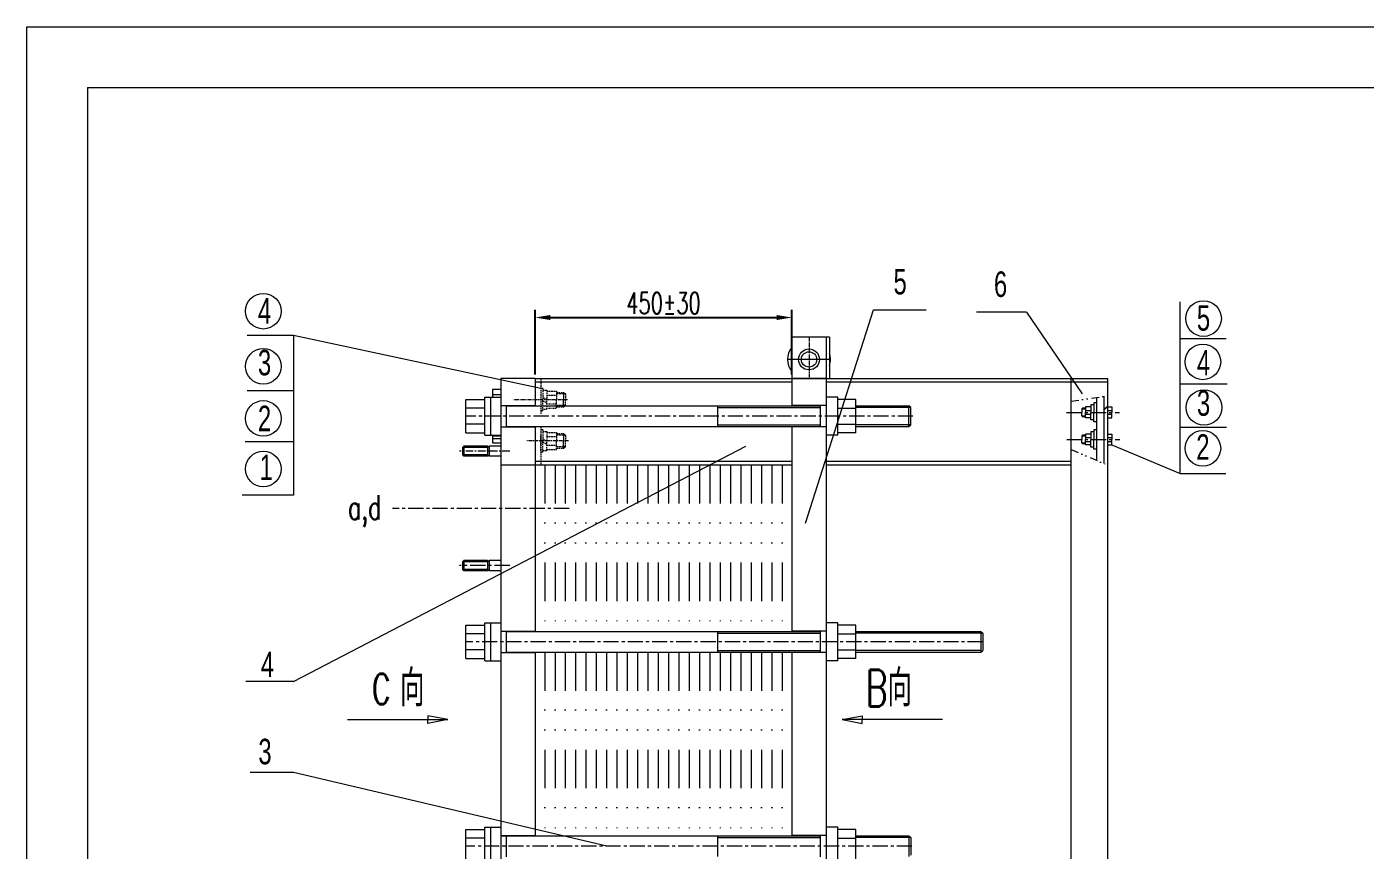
# Model space of a CAD drawing. Header units: millimetres. Extents: x 3108 to 3702, y 1162 to 1582.
# Drawn here: x 3108.1 to 3328.6, y 1446.6 to 1582.2 of the extents above; entities that cross this region are included whole.
import ezdxf

# ---------------------------------------------------------------- set-up
doc = ezdxf.new("R2010")
doc.units = ezdxf.units.MM
for name, pattern in [('CENTERX2', [4, 2.5, -0.5, 0.5, -0.5]), ('DIVIDE', [31.75, 12.7, -6.35, 0, -6.35, 0, -6.35]), ('HIDDEN', [0.375, 0.25, -0.125])]:
    doc.linetypes.add(name, pattern=pattern)
for name, color, linetype, lineweight, true_color in [('1', 1, 'Continuous', 18, 0xff0000), ('2', 2, 'Continuous', 18, 0xffff00), ('3', 3, 'CENTERX2', 18, 0x00ff00), ('3尺寸线', 2, 'Continuous', 18, 0xffff00), ('4', 4, 'DIVIDE', 18, 0x00ffff), ('5', 6, 'HIDDEN', 18, 0xff00ff)]:
    doc.layers.add(name, color=color, linetype=linetype, lineweight=lineweight, true_color=true_color)
doc.styles.add('HZ', font='txt.shx', dxfattribs={"width": 0.67, "bigfont": 'hztxt.shx'})
doc.styles.get("Standard").update_dxf_attribs({"font": 'arial.ttf'})
doc.styles.add('STYLE1', font='txt.shx', dxfattribs={"width": 0.67, "bigfont": 'hztxt.shx'})

msp = doc.modelspace()

# ---------------------------------------------------------------- hatches: boundary and pattern name
at = {"ltscale": 0.25}
h = msp.add_hatch(dxfattribs=at)
h.set_pattern_fill('ANSI31', color=256, scale=8.4, style=0)
h.set_pattern_definition([(45, (2985.516, 728.777), (-18.8585, 18.8585), [])])
h.paths.add_polyline_path([(3286.15831, 1521.43626), (3285.52792, 1521.34124), (3285.52792, 1518.69231), (3286.15831, 1518.69231)], flags=0)
h.paths.add_polyline_path([(3286.15831, 1518.69231), (3285.52792, 1518.69231), (3285.52792, 1514.22393), (3286.15831, 1514.22393)], flags=0)
h.paths.add_polyline_path([(3286.15831, 1513.71411), (3285.52792, 1513.15507), (3285.52792, 1510.25532), (3286.15831, 1509.98316)], flags=0)

# ---------------------------------------------------------------- linework, layer by layer
for p, q in [((3191.84711, 1524.92406), (3191.84711, 1535.56748)), ((3234.11577, 1524.92406), (3234.11577, 1535.56748)), ((3194.34711, 1534.31748), (3231.61577, 1534.31748))]:
    msp.add_line(p, q)
at = {"lineweight": 0}
for p, q in [((3183.95939, 1512.91802), (3179.85557, 1512.91802)), ((3183.95939, 1511.67314), (3179.85557, 1511.67314)), ((3183.95939, 1494.05979), (3179.85557, 1494.05979)), ((3183.95939, 1492.81491), (3179.85557, 1492.81491))]:
    msp.add_line(p, q, dxfattribs=at)
for points in [[(3194.34711, 1534.73415), (3194.34711, 1533.90082), (3191.84711, 1534.31748)], [(3231.61577, 1534.73415), (3231.61577, 1533.90082), (3234.11577, 1534.31748)]]:
    msp.add_solid(points)
at = {"layer": '1'}
for p, q in [((3118.06757, 1572.22091), (3118.06757, 1172.22091)), ((3118.06757, 1572.22091), (3677.06757, 1572.22091)), ((3180.40322, 1520.80304), (3183.54094, 1520.80304)), ((3180.40322, 1520.80304), (3183.54094, 1520.80304)), ((3180.40322, 1515.32108), (3180.40322, 1520.80304)), ((3183.54094, 1521.18111), (3186.17711, 1521.18111)), ((3183.54094, 1514.94301), (3183.54094, 1521.18111)), ((3184.5355, 1514.94301), (3184.5355, 1521.18111)), ((3186.17711, 1519.81062), (3191.84711, 1519.81062)), ((3187.12227, 1516.3135), (3187.12227, 1519.81062)), ((3187.12227, 1519.76336), (3238.8406, 1519.76336)), ((3221.9435, 1516.36076), (3221.9435, 1519.76336)), ((3239.78577, 1519.81062), (3234.11577, 1519.81062)), ((3238.8406, 1516.3135), (3238.8406, 1519.81062)), ((3241.6761, 1521.18111), (3239.78577, 1521.18111)), ((3241.6761, 1514.94301), (3241.6761, 1521.18111)), ((3244.65337, 1520.80304), (3241.6761, 1520.80304)), ((3244.65337, 1515.32108), (3244.65337, 1520.80304)), ((3244.65337, 1519.76336), (3253.37914, 1519.76336)), ((3253.71934, 1519.51189), (3253.37914, 1519.76336)), ((3183.54094, 1519.38529), (3180.40322, 1519.38529)), ((3241.6761, 1519.38529), (3244.65337, 1519.38529)), ((3183.54094, 1516.73883), (3180.40322, 1516.73883)), ((3180.40322, 1515.32108), (3183.54094, 1515.32108)), ((3186.17711, 1516.3135), (3191.84711, 1516.3135)), ((3187.12227, 1516.36076), (3238.8406, 1516.36076)), ((3239.78577, 1516.3135), (3234.11577, 1516.3135)), ((3241.6761, 1516.73883), (3244.65337, 1516.73883)), ((3244.65337, 1515.32108), (3241.6761, 1515.32108)), ((3244.65337, 1516.36076), (3253.37914, 1516.36076)), ((3184.75936, 1514.94301), (3186.17711, 1514.94301)), ((3184.81873, 1514.37711), (3186.17711, 1514.37711)), ((3184.81873, 1513.67663), (3186.17711, 1513.67663)), ((3241.6761, 1514.94301), (3239.78577, 1514.94301)), ((3180.40322, 1483.62842), (3183.54094, 1483.62842)), ((3180.40322, 1483.62842), (3183.54094, 1483.62842)), ((3180.40322, 1478.14646), (3180.40322, 1483.62842)), ((3183.54094, 1482.21067), (3180.40322, 1482.21067)), ((3183.54094, 1477.76839), (3183.54094, 1484.00649)), ((3184.5355, 1477.76839), (3184.5355, 1484.00649)), ((3186.17711, 1482.636), (3191.84711, 1482.636)), ((3187.12227, 1479.13888), (3187.12227, 1482.636)), ((3187.12227, 1482.58874), (3238.8406, 1482.58874)), ((3221.9435, 1479.18614), (3221.9435, 1482.58874)), ((3239.78577, 1482.636), (3234.11577, 1482.636)), ((3238.8406, 1479.13888), (3238.8406, 1482.636)), ((3241.6761, 1484.00649), (3239.78577, 1484.00649)), ((3241.6761, 1477.76839), (3241.6761, 1484.00649)), ((3244.65337, 1483.62842), (3241.6761, 1483.62842)), ((3241.6761, 1482.21067), (3244.65337, 1482.21067)), ((3244.65337, 1478.14646), (3244.65337, 1483.62842)), ((3244.65337, 1482.58874), (3265.24738, 1482.58874)), ((3183.54094, 1479.56421), (3180.40322, 1479.56421)), ((3180.40322, 1478.14646), (3183.54094, 1478.14646)), ((3186.17711, 1479.13888), (3191.84711, 1479.13888)), ((3187.12227, 1479.18614), (3238.8406, 1479.18614)), ((3239.78577, 1479.13888), (3234.11577, 1479.13888)), ((3241.6761, 1477.76839), (3239.78577, 1477.76839)), ((3241.6761, 1479.56421), (3244.65337, 1479.56421)), ((3244.65337, 1478.14646), (3241.6761, 1478.14646)), ((3244.65337, 1479.18614), (3265.24738, 1479.18614)), ((3160.91564, 1468.06669), (3177.42714, 1468.06669)), ((3177.42714, 1468.06669), (3174.15214, 1468.68569)), ((3174.15214, 1468.68569), (3174.15214, 1468.06669)), ((3174.15214, 1467.44769), (3174.15214, 1468.06669)), ((3177.42714, 1468.06669), (3174.15214, 1467.44769)), ((3242.41172, 1468.06669), (3245.68672, 1468.68569)), ((3242.41172, 1468.06669), (3245.68672, 1467.44769)), ((3258.92322, 1468.06669), (3242.41172, 1468.06669)), ((3245.68672, 1468.68569), (3245.68672, 1468.06669)), ((3245.68672, 1467.44769), (3245.68672, 1468.06669)), ((3180.40322, 1444.4738), (3180.40322, 1449.95576)), ((3180.40322, 1449.95576), (3183.54094, 1449.95576)), ((3180.40322, 1449.95576), (3183.54094, 1449.95576)), ((3183.54094, 1444.09573), (3183.54094, 1450.33383)), ((3184.5355, 1444.09573), (3184.5355, 1450.33383)), ((3186.17711, 1448.96334), (3191.84711, 1448.96334)), ((3186.17711, 1448.91608), (3238.8406, 1448.91608)), ((3187.12227, 1445.46622), (3187.12227, 1448.96334)), ((3221.9435, 1445.51348), (3221.9435, 1448.91608)), ((3239.78577, 1448.96334), (3234.11577, 1448.96334)), ((3238.8406, 1445.46622), (3238.8406, 1448.96334)), ((3241.6761, 1450.33383), (3239.78577, 1450.33383)), ((3241.6761, 1444.09573), (3241.6761, 1450.33383)), ((3244.65337, 1449.95576), (3241.6761, 1449.95576)), ((3244.65337, 1444.4738), (3244.65337, 1449.95576)), ((3244.65337, 1448.91608), (3253.37914, 1448.91608)), ((3183.54094, 1448.53801), (3180.40322, 1448.53801)), ((3241.6761, 1448.53801), (3244.65337, 1448.53801))]:
    msp.add_line(p, q, dxfattribs=at)
at = {"layer": '1', "ltscale": 0.25}
for p, q in [((3234.11577, 1531.10306), (3234.11577, 1524.29906)), ((3240.31161, 1531.10306), (3234.11577, 1531.10306)), ((3239.78577, 1531.10306), (3239.78577, 1524.29906)), ((3240.31161, 1531.10306), (3240.31161, 1524.29906)), ((3191.84711, 1524.29906), (3186.17711, 1524.29906)), ((3186.17711, 1524.29906), (3186.17711, 1496.74286)), ((3191.84711, 1524.29906), (3286.15831, 1524.29906)), ((3191.84711, 1524.29906), (3191.84711, 1519.76336)), ((3239.78577, 1524.29906), (3234.11577, 1524.29906)), ((3234.11577, 1524.29906), (3234.11577, 1519.76336)), ((3239.78577, 1524.29906), (3239.78577, 1382.57426)), ((3280.14811, 1396.49726), (3280.14811, 1524.29906)), ((3286.15831, 1380.05426), (3286.15831, 1524.29906)), ((3186.17711, 1522.44346), (3184.81873, 1522.44346)), ((3184.81873, 1522.44346), (3184.81873, 1521.18111)), ((3184.81873, 1521.61356), (3186.17711, 1521.61356)), ((3186.17711, 1522.44346), (3186.17711, 1519.12387)), ((3191.84711, 1523.73206), (3234.11577, 1523.73206)), ((3239.78577, 1523.73206), (3286.15831, 1523.73206)), ((3186.17711, 1521.18111), (3186.17711, 1514.94301)), ((3239.78577, 1521.18111), (3239.78577, 1514.94301)), ((3253.37914, 1516.36076), (3253.37914, 1519.76336)), ((3253.71934, 1516.61224), (3253.71934, 1519.51189)), ((3283.40524, 1519.57935), (3282.52324, 1519.57935)), ((3282.52324, 1519.57935), (3282.52324, 1518.69231)), ((3283.86598, 1519.94055), (3283.40524, 1519.94055)), ((3283.40524, 1519.94055), (3283.40524, 1518.69231)), ((3284.3053, 1520.26353), (3283.86598, 1520.26353)), ((3283.86598, 1520.26353), (3283.86598, 1518.69231)), ((3284.3053, 1521.15694), (3284.3053, 1510.78317)), ((3285.52792, 1521.34124), (3285.52792, 1510.25532)), ((3286.15831, 1519.57935), (3286.82068, 1519.57935)), ((3286.82068, 1519.57935), (3286.82068, 1518.69231)), ((3281.91004, 1519.26771), (3282.02572, 1519.40211)), ((3281.91004, 1519.26771), (3281.91004, 1518.69231)), ((3281.91004, 1518.11691), (3281.91004, 1518.69231)), ((3281.91004, 1518.11691), (3282.02572, 1517.98251)), ((3282.52324, 1519.40211), (3282.02572, 1519.40211)), ((3282.52324, 1517.98251), (3282.02572, 1517.98251)), ((3282.52324, 1519.00143), (3283.40524, 1519.00143)), ((3282.52324, 1517.80527), (3282.52324, 1518.69231)), ((3282.52324, 1518.38319), (3283.40524, 1518.38319)), ((3283.40524, 1517.80527), (3282.52324, 1517.80527)), ((3283.40524, 1517.44407), (3283.40524, 1518.69231)), ((3283.86598, 1517.44407), (3283.40524, 1517.44407)), ((3283.86598, 1517.12109), (3283.86598, 1518.69231)), ((3286.15831, 1518.99891), (3286.82068, 1518.99891)), ((3286.15831, 1518.38571), (3286.82068, 1518.38571)), ((3286.15831, 1517.80527), (3286.82068, 1517.80527)), ((3286.82068, 1517.80527), (3286.82068, 1518.69231)), ((3191.84711, 1516.36076), (3191.84711, 1510.01066)), ((3191.84711, 1516.36076), (3191.84711, 1482.58874)), ((3234.11577, 1516.36076), (3234.11577, 1495.71573)), ((3253.37914, 1516.36076), (3253.71934, 1516.61224)), ((3282.52324, 1515.11097), (3282.52324, 1514.22393)), ((3283.40524, 1515.11097), (3282.52324, 1515.11097)), ((3283.40524, 1515.47217), (3283.40524, 1514.22393)), ((3283.86598, 1515.47217), (3283.40524, 1515.47217)), ((3284.3053, 1517.12109), (3283.86598, 1517.12109)), ((3283.86598, 1515.79515), (3283.86598, 1514.22393)), ((3284.3053, 1515.79515), (3283.86598, 1515.79515)), ((3286.15831, 1515.11097), (3286.82068, 1515.11097)), ((3286.82068, 1515.11097), (3286.82068, 1514.22393)), ((3183.54094, 1514.94301), (3184.83637, 1514.94301)), ((3184.81873, 1514.94301), (3184.81873, 1513.67663)), ((3184.81873, 1514.80956), (3186.17711, 1514.80956)), ((3281.91004, 1514.79933), (3282.02572, 1514.93373)), ((3281.91004, 1514.79933), (3281.91004, 1514.22393)), ((3281.91004, 1513.64853), (3281.91004, 1514.22393)), ((3281.91004, 1513.64853), (3282.02572, 1513.51413)), ((3282.52324, 1514.93373), (3282.02572, 1514.93373)), ((3282.52324, 1513.51413), (3282.02572, 1513.51413)), ((3282.52324, 1514.53305), (3283.40524, 1514.53305)), ((3282.52324, 1513.33689), (3282.52324, 1514.22393)), ((3282.52324, 1513.91481), (3283.40524, 1513.91481)), ((3283.40524, 1513.33689), (3282.52324, 1513.33689)), ((3283.40524, 1512.97569), (3283.40524, 1514.22393)), ((3283.86598, 1512.97569), (3283.40524, 1512.97569)), ((3283.86598, 1512.65271), (3283.86598, 1514.22393)), ((3286.15831, 1514.53053), (3286.82068, 1514.53053)), ((3286.15831, 1513.91733), (3286.82068, 1513.91733)), ((3286.15831, 1513.33689), (3286.82068, 1513.33689)), ((3286.82068, 1513.33689), (3286.82068, 1514.22393)), ((3284.3053, 1512.65271), (3283.86598, 1512.65271)), ((3234.11577, 1510.01066), (3186.17711, 1510.01066)), ((3234.11577, 1510.57766), (3191.84711, 1510.57766)), ((3280.14811, 1510.57766), (3239.78577, 1510.57766)), ((3280.14811, 1510.01066), (3239.78577, 1510.01066)), ((3186.17711, 1496.74286), (3186.17711, 1396.72406)), ((3234.11577, 1496.74286), (3234.11577, 1482.58874)), ((3183.54094, 1484.00649), (3186.17711, 1484.00649)), ((3239.78577, 1484.00649), (3239.78577, 1477.76839)), ((3265.24738, 1482.58874), (3265.24738, 1479.18614)), ((3265.24738, 1482.58874), (3265.58758, 1482.33727)), ((3265.58758, 1482.33727), (3265.58758, 1479.43762)), ((3265.58758, 1482.33727), (3265.58758, 1479.43762)), ((3183.54094, 1477.76839), (3186.17711, 1477.76839)), ((3191.84711, 1479.18614), (3191.84711, 1448.91608)), ((3191.84711, 1479.18614), (3191.84711, 1474.40336)), ((3234.11577, 1479.18614), (3234.11577, 1448.91608)), ((3234.11577, 1479.18614), (3234.11577, 1474.40336)), ((3265.24738, 1479.18614), (3265.58758, 1479.43762)), ((3183.54094, 1450.33383), (3186.17711, 1450.33383)), ((3239.78577, 1450.33383), (3239.78577, 1444.09573)), ((3253.37914, 1448.91608), (3253.71934, 1448.66461)), ((3253.37914, 1448.91608), (3253.37914, 1445.51348)), ((3253.71934, 1448.66461), (3253.71934, 1445.76496))]:
    msp.add_line(p, q, dxfattribs=at)
at = {"layer": '1', "lineweight": 0}
for p, q in [((3180.06305, 1513.1255), (3179.85557, 1512.91802)), ((3179.85557, 1512.91802), (3179.85557, 1511.67314)), ((3180.06305, 1513.1255), (3180.06305, 1511.46566)), ((3183.96268, 1513.1255), (3180.06305, 1513.1255)), ((3183.95939, 1513.1255), (3183.95939, 1511.46566)), ((3186.17711, 1513.1255), (3184.27011, 1513.1255)), ((3184.27061, 1513.1255), (3184.27061, 1511.46566)), ((3180.06305, 1511.46566), (3179.85557, 1511.67314)), ((3183.96268, 1511.46566), (3180.06305, 1511.46566)), ((3183.96268, 1512.59557), (3183.95939, 1512.59557)), ((3183.96268, 1511.46566), (3183.95939, 1511.46566)), ((3183.96268, 1511.46566), (3183.95939, 1511.46566)), ((3186.17711, 1511.46566), (3184.27011, 1511.46566)), ((3180.06305, 1494.26727), (3179.85557, 1494.05979)), ((3179.85557, 1494.05979), (3179.85557, 1492.81491)), ((3180.06305, 1494.26727), (3180.06305, 1492.60743)), ((3183.96268, 1494.26727), (3180.06305, 1494.26727)), ((3183.95939, 1494.26727), (3183.95939, 1492.60743)), ((3183.96268, 1493.73734), (3183.95939, 1493.73734)), ((3186.17711, 1494.26727), (3184.27011, 1494.26727)), ((3184.27061, 1494.26727), (3184.27061, 1492.60743)), ((3180.06305, 1492.60743), (3179.85557, 1492.81491)), ((3183.96268, 1492.60743), (3180.06305, 1492.60743)), ((3183.96268, 1492.60743), (3183.95939, 1492.60743)), ((3183.96268, 1492.60743), (3183.95939, 1492.60743)), ((3186.17711, 1492.60743), (3184.27011, 1492.60743))]:
    msp.add_line(p, q, dxfattribs=at)
at = {"layer": '1', "ltscale": 0.25}
for radius in [1.7241, 1.26276]:
    msp.add_circle((3236.95077, 1527.41756), radius, dxfattribs=at)
for centre, start, end in [((3236.52909, 1527.41756), 140.7028807, 219.2971193), ((3237.37245, 1527.41756), 340.4742855, 19.5257145)]:
    msp.add_arc(centre, 3.1185, start, end, dxfattribs=at)
at = {"layer": '1', "lineweight": 0}
for centre, start, end in [((3184.11639, 1513.2399), 216.6590614, 323.3409386), ((3184.11639, 1511.35125), 36.6590614, 143.3409386), ((3184.11639, 1494.38167), 216.6590614, 323.3409386), ((3184.11639, 1492.49302), 36.6590614, 143.3409386)]:
    msp.add_arc(centre, 0.19162, start, end, dxfattribs=at)
at = {"layer": '2'}
for p, q in [((3108.06757, 1582.22091), (3702.06757, 1582.22091)), ((3221.9435, 1519.47981), (3238.8406, 1519.47981)), ((3221.9435, 1516.64431), (3238.8406, 1516.64431)), ((3221.9435, 1482.30519), (3238.8406, 1482.30519)), ((3221.9435, 1479.46969), (3238.8406, 1479.46969)), ((3221.9435, 1448.63253), (3238.8406, 1448.63253))]:
    msp.add_line(p, q, dxfattribs=at)
at = {"layer": '2', "ltscale": 0.5}
for p, q in [((3236.39589, 1500.46473), (3247.56327, 1535.58807)), ((3247.56327, 1535.58807), (3256.24887, 1535.58807)), ((3272.79267, 1535.17479), (3264.52077, 1535.17479)), ((3272.79267, 1535.17479), (3281.94784, 1521.72303)), ((3298.08507, 1518.38821), (3298.08507, 1536.89511)), ((3152.01033, 1531.37505), (3144.39363, 1531.37505)), ((3152.01033, 1531.37505), (3152.01033, 1522.24467)), ((3192.75431, 1522.62595), (3152.01033, 1531.37505)), ((3298.08507, 1530.86517), (3305.6938, 1530.86517)), ((3298.08507, 1508.63162), (3298.08507, 1529.44851)), ((3152.01033, 1522.24467), (3144.38355, 1522.24467)), ((3152.01033, 1522.24467), (3152.01033, 1513.84635)), ((3298.08507, 1523.41857), (3305.81812, 1523.41857)), ((3298.08507, 1516.23907), (3298.08507, 1521.94185)), ((3298.08507, 1516.23907), (3305.71606, 1516.23907)), ((3152.01033, 1513.84635), (3144.04546, 1513.84635)), ((3152.01033, 1513.84635), (3152.01033, 1505.05071)), ((3152.01033, 1474.33653), (3226.56134, 1513.12017)), ((3286.82068, 1513.33689), (3298.08507, 1508.63162)), ((3298.08507, 1508.63162), (3305.60182, 1508.63162)), ((3152.01033, 1505.05071), (3143.52886, 1505.05071)), ((3152.01033, 1474.33653), (3144.15213, 1474.33653)), ((3152.01033, 1459.35933), (3144.89386, 1459.35933)), ((3203.64094, 1447.21478), (3152.01033, 1459.35933))]:
    msp.add_line(p, q, dxfattribs=at)
at = {"layer": '2', "ltscale": 0.25}
for p, q in [((3240.49095, 1527.41756), (3233.41059, 1527.41756)), ((3196.7161, 1519.76336), (3196.80182, 1519.84544)), ((3253.71934, 1519.51189), (3244.65337, 1519.51189)), ((3281.91004, 1519.26771), (3282.52324, 1519.26771)), ((3281.91004, 1518.11691), (3282.52324, 1518.11691)), ((3253.71934, 1516.61224), (3244.65337, 1516.61224)), ((3281.91004, 1514.79933), (3282.52324, 1514.79933)), ((3281.91004, 1513.64853), (3282.52324, 1513.64853)), ((3265.58758, 1482.33727), (3244.65337, 1482.33727)), ((3265.24738, 1479.43762), (3244.65337, 1479.43762)), ((3253.71934, 1448.66461), (3244.65337, 1448.66461))]:
    msp.add_line(p, q, dxfattribs=at)
at = {"layer": '2', "ltscale": 0.5}
for centre in [(3147.03417, 1535.35917), (3301.94908, 1534.14579), (3147.03417, 1526.27583), (3301.8403, 1527.01125), (3302.03686, 1519.49577), (3147.03417, 1517.69523), (3301.8403, 1512.76442), (3147.03417, 1509.36495)]:
    msp.add_circle(centre, 2.9337, dxfattribs=at)
at = {"layer": '3', "ltscale": 0.25}
for p, q in [((3236.95077, 1531.10306), (3236.95077, 1524.29906)), ((3197.16527, 1520.78366), (3188.33536, 1520.78366)), ((3197.34168, 1513.97966), (3190.45547, 1513.97966))]:
    msp.add_line(p, q, dxfattribs=at)
at = {"layer": '3'}
for p, q in [((3254.07244, 1518.06206), (3180.40322, 1518.06206)), ((3279.38752, 1518.69231), (3288.10336, 1518.69231)), ((3279.40768, 1514.22393), (3288.18568, 1514.22393)), ((3197.41048, 1502.86646), (3168.34711, 1502.86646)), ((3265.58758, 1480.88744), (3180.40322, 1480.88744)), ((3253.9162, 1447.21478), (3180.40322, 1447.21478))]:
    msp.add_line(p, q, dxfattribs=at)
at = {"layer": '3', "lineweight": 0, "ltscale": 0.5}
msp.add_line((3187.63674, 1512.29558), (3179.38073, 1512.29558), dxfattribs=at)
at = {"layer": '3', "lineweight": 0}
msp.add_line((3187.63674, 1493.43735), (3179.38073, 1493.43735), dxfattribs=at)
at = {"layer": '3尺寸线'}
msp.add_lwpolyline([(3702.06757, 1162.22091), (3108.06757, 1162.22091), (3108.06757, 1582.22091), (3702.06757, 1582.22091)], close=True, dxfattribs=at)
at = {"layer": '4', "ltscale": 0.1}
for p, q in [((3280.14811, 1520.53027), (3286.15831, 1521.43626)), ((3280.14811, 1512.57798), (3286.15831, 1509.98316))]:
    msp.add_line(p, q, dxfattribs=at)
at = {"layer": '4', "ltscale": 0.5}
for p, q in [((3193.39876, 1510.01066), (3193.39876, 1482.58874)), ((3195.09976, 1510.01066), (3195.09976, 1482.58874)), ((3196.80076, 1510.01066), (3196.80076, 1482.58874)), ((3198.50176, 1510.01066), (3198.50176, 1482.58874)), ((3200.20276, 1510.01066), (3200.20276, 1482.58874)), ((3201.90376, 1510.01066), (3201.90376, 1482.58874)), ((3203.60476, 1510.01066), (3203.60476, 1482.58874)), ((3205.30576, 1510.01066), (3205.30576, 1482.58874)), ((3207.00676, 1510.01066), (3207.00676, 1482.58874)), ((3208.70776, 1510.01066), (3208.70776, 1482.58874)), ((3210.40876, 1510.01066), (3210.40876, 1482.58874)), ((3212.10976, 1510.01066), (3212.10976, 1482.58874)), ((3213.81076, 1510.01066), (3213.81076, 1482.58874)), ((3215.51176, 1510.01066), (3215.51176, 1482.58874)), ((3217.21276, 1510.01066), (3217.21276, 1482.58874)), ((3218.91376, 1510.01066), (3218.91376, 1482.58874)), ((3220.61476, 1510.01066), (3220.61476, 1482.58874)), ((3222.31576, 1510.01066), (3222.31576, 1482.58874)), ((3224.01676, 1510.01066), (3224.01676, 1482.58874)), ((3225.71776, 1510.01066), (3225.71776, 1482.58874)), ((3227.41876, 1510.01066), (3227.41876, 1482.58874)), ((3229.11976, 1510.01066), (3229.11976, 1482.58874)), ((3230.82076, 1510.01066), (3230.82076, 1482.58874)), ((3232.52176, 1510.01066), (3232.52176, 1482.58874)), ((3193.39876, 1479.18614), (3193.39876, 1448.91608)), ((3195.09976, 1479.18614), (3195.09976, 1448.91608)), ((3196.80076, 1479.18614), (3196.80076, 1448.91608)), ((3198.50176, 1479.18614), (3198.50176, 1448.91608)), ((3200.20276, 1479.18614), (3200.20276, 1448.91608)), ((3201.90376, 1479.18614), (3201.90376, 1448.91608)), ((3203.60476, 1479.18614), (3203.60476, 1448.91608)), ((3205.30576, 1479.18614), (3205.30576, 1448.91608)), ((3207.00676, 1479.18614), (3207.00676, 1448.91608)), ((3208.70776, 1479.18614), (3208.70776, 1448.91608)), ((3210.40876, 1479.18614), (3210.40876, 1448.91608)), ((3212.10976, 1479.18614), (3212.10976, 1448.91608)), ((3213.81076, 1479.18614), (3213.81076, 1448.91608)), ((3215.51176, 1479.18614), (3215.51176, 1448.91608)), ((3217.21276, 1479.18614), (3217.21276, 1448.91608)), ((3218.91376, 1479.18614), (3218.91376, 1448.91608)), ((3220.61476, 1479.18614), (3220.61476, 1448.91608)), ((3222.31576, 1479.18614), (3222.31576, 1448.91608)), ((3224.01676, 1479.18614), (3224.01676, 1448.91608)), ((3225.71776, 1479.18614), (3225.71776, 1448.91608)), ((3227.41876, 1479.18614), (3227.41876, 1448.91608)), ((3229.11976, 1479.18614), (3229.11976, 1448.91608)), ((3230.82076, 1479.18614), (3230.82076, 1448.91608)), ((3232.52176, 1479.18614), (3232.52176, 1448.91608))]:
    msp.add_line(p, q, dxfattribs=at)
at = {"layer": '5'}
for p, q in [((3192.75431, 1524.29906), (3192.75431, 1518.45958)), ((3193.11077, 1522.62595), (3192.75431, 1522.62595)), ((3193.11077, 1522.62595), (3193.11077, 1520.78366)), ((3193.11077, 1522.35429), (3193.72978, 1522.35429)), ((3193.72978, 1522.35429), (3193.72978, 1520.78366)), ((3193.72978, 1522.20183), (3195.34424, 1522.20183)), ((3195.34424, 1522.20183), (3195.34424, 1520.78366)), ((3195.34424, 1521.98873), (3196.52317, 1521.98873)), ((3196.80182, 1521.72188), (3195.34424, 1521.72188)), ((3196.80182, 1521.72188), (3195.34424, 1521.72188)), ((3196.52317, 1521.98873), (3196.80182, 1521.72188)), ((3196.52317, 1521.98873), (3196.52317, 1520.78366)), ((3196.52317, 1521.80396), (3196.52317, 1520.78366)), ((3196.7161, 1521.80396), (3196.80182, 1521.72188)), ((3196.80182, 1521.72188), (3196.80182, 1520.78366)), ((3196.80182, 1521.72188), (3196.80182, 1520.78366)), ((3193.72978, 1520.78366), (3193.11077, 1521.1101)), ((3193.11077, 1518.94137), (3193.11077, 1520.78366)), ((3193.11077, 1520.60453), (3193.72978, 1520.29347)), ((3193.72978, 1521.54621), (3195.34424, 1521.54621)), ((3193.72978, 1519.21304), (3193.72978, 1520.78366)), ((3195.34424, 1519.3655), (3195.34424, 1520.78366)), ((3196.80182, 1519.84544), (3195.34424, 1519.84544)), ((3195.34424, 1519.57859), (3196.52317, 1519.57859)), ((3196.52317, 1519.57859), (3196.52317, 1520.78366)), ((3196.52317, 1519.76336), (3196.52317, 1520.78366)), ((3196.52317, 1519.57859), (3196.80182, 1519.84544)), ((3196.80182, 1519.84544), (3196.80182, 1520.78366)), ((3196.80182, 1519.84544), (3196.80182, 1520.78366)), ((3193.11077, 1518.94137), (3192.75431, 1518.94137)), ((3192.75431, 1516.36076), (3192.75431, 1510.01066)), ((3193.11077, 1515.82195), (3192.75431, 1515.82195)), ((3193.11077, 1515.82195), (3193.11077, 1513.97966)), ((3193.11077, 1515.55029), (3193.72978, 1515.55029)), ((3193.72978, 1515.39783), (3195.34424, 1515.39783)), ((3195.34424, 1515.39783), (3195.34424, 1513.97966)), ((3195.34424, 1515.18473), (3196.52317, 1515.18473)), ((3196.52317, 1515.18473), (3196.80182, 1514.91788)), ((3196.52317, 1515.18473), (3196.52317, 1513.97966)), ((3196.52317, 1514.99996), (3196.52317, 1513.97966)), ((3196.7161, 1514.99996), (3196.80182, 1514.91788)), ((3193.11077, 1512.13737), (3193.11077, 1513.97966)), ((3193.11077, 1513.80053), (3193.72978, 1513.48947)), ((3193.72978, 1514.74221), (3195.34424, 1514.74221)), ((3193.72978, 1512.40904), (3193.72978, 1513.97966)), ((3193.72978, 1513.30497), (3195.34424, 1513.30497)), ((3196.80182, 1514.91788), (3195.34424, 1514.91788)), ((3196.80182, 1514.91788), (3195.34424, 1514.91788)), ((3195.34424, 1512.5615), (3195.34424, 1513.97966)), ((3196.80182, 1513.04144), (3195.34424, 1513.04144)), ((3196.80182, 1513.04144), (3195.34424, 1513.04144)), ((3196.52317, 1512.77459), (3196.52317, 1513.97966)), ((3196.52317, 1512.95936), (3196.52317, 1513.97966)), ((3196.52317, 1512.77459), (3196.80182, 1513.04144)), ((3196.7161, 1512.95936), (3196.80182, 1513.04144)), ((3196.80182, 1514.91788), (3196.80182, 1513.97966)), ((3196.80182, 1514.91788), (3196.80182, 1513.97966)), ((3196.80182, 1513.04144), (3196.80182, 1513.97966)), ((3196.80182, 1513.04144), (3196.80182, 1513.97966)), ((3193.11077, 1512.13737), (3192.75431, 1512.13737)), ((3193.11077, 1512.40904), (3193.72978, 1512.40904)), ((3193.72978, 1512.5615), (3195.34424, 1512.5615)), ((3195.34424, 1512.77459), (3196.52317, 1512.77459))]:
    msp.add_line(p, q, dxfattribs=at)
at = {"layer": '5', "ltscale": 0.25}
for p, q in [((3193.72978, 1520.10897), (3195.34424, 1520.10897)), ((3193.11077, 1519.21304), (3193.72978, 1519.21304)), ((3193.72978, 1519.3655), (3195.34424, 1519.3655)), ((3193.72978, 1515.55029), (3193.72978, 1513.97966)), ((3193.72978, 1513.97966), (3193.11077, 1514.3061))]:
    msp.add_line(p, q, dxfattribs=at)
at = {"layer": '5', "linetype": 'HIDDEN', "ltscale": 0.25}
for p, q in [((3192.75431, 1515.82195), (3192.75431, 1513.00662)), ((3192.75431, 1512.13737), (3192.75431, 1514.9527))]:
    msp.add_line(p, q, dxfattribs=at)

# ---------------------------------------------------------------- texts
at = {"insert": (3212.98144, 1536.69248), "char_height": 3.5, "attachment_point": 5, "style": 'HZ'}
msp.add_mtext('450%%P30', dxfattribs=at)
at = {"layer": '2', "ltscale": 0.5, "char_height": 4.2, "width": 4.02, "attachment_point": 7}
for s, insert in [('\\T1;{\\W0.67;5}', (3250.87203, 1538.06733)), ('\\T1;{\\W0.67;6}', (3267.41583, 1537.65405)), ('\\T1;{\\W0.67;4}', (3146.15301, 1533.31125)), ('\\T1;{\\W0.67;5}', (3300.85414, 1532.09324)), ('\\T1;{\\W0.67;3}', (3146.15301, 1524.73065)), ('\\T1;{\\W0.67;4}', (3300.85708, 1524.77095)), ('\\T1;{\\W0.67;3}', (3300.85708, 1518.07153)), ('\\T1;{\\W0.67;2}', (3146.15301, 1515.59481)), ('\\T1;{\\W0.67;2}', (3300.75502, 1510.89204)), ('\\T1;{\\W0.67;1}', (3146.42181, 1507.53921)), ('\\T1;{\\W0.67;4}', (3146.63349, 1475.07615)), ('\\T1;{\\W0.67;3}', (3146.22021, 1460.65587))]:
    msp.add_mtext(s, dxfattribs=dict(at, insert=insert))
at = {"layer": '2', "attachment_point": 7}
for s, insert, char_height, width, style in [('\\T1;a,d', (3160.98608, 1499.80896), 4, 15.6014286, 'STYLE1'), ('\\T1;C', (3164.97102, 1470.61258), 5, 5.025, 'HZ'), ('\\T1;向', (3169.55379, 1470.25548), 6, 6.03, 'HZ'), ('\\T1;B向', (3246.26507, 1470.25548), 6, 12.06, 'HZ')]:
    msp.add_mtext(s, dxfattribs=dict(at, insert=insert, char_height=char_height, width=width, style=style))

doc.saveas('drawing.dxf')
